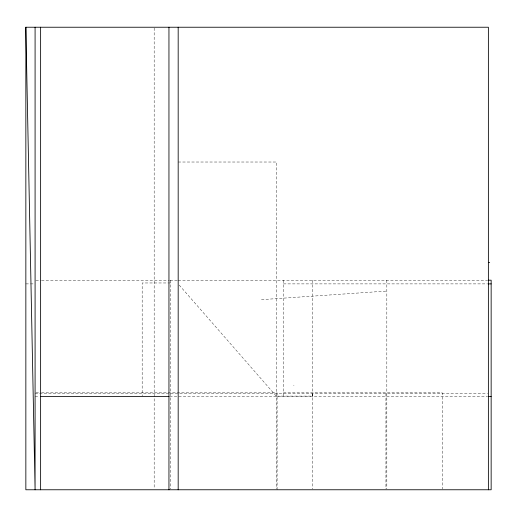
<?xml version="1.0" encoding="UTF-8"?>
<svg xmlns="http://www.w3.org/2000/svg" width="517" height="517" viewBox="0 0 517 517"><rect width="100%" height="100%" fill="white"/><g stroke="black" fill="none" stroke-linecap="round" stroke-linejoin="round"><path stroke-width="0.39" stroke-dasharray="2.58 1.94" d="M312.611 396.52L312.611 393.754M261.453 299.66L386.826 291.052M178.178 162.021L276.601 162.021L276.601 488.959M35.886 280.195L40.707 280.195M41.515 280.195L169.337 280.195M170.138 280.195L177.409 280.195M178.178 280.195L487.576 280.195M170.436 282.967L142.175 282.967L142.175 395.828M25.85 283.891L29.695 283.891M30.464 283.891L34.316 283.891M283.426 283.891L487.576 283.891M35.886 392.83L40.727 392.83M41.534 392.83L277.093 392.83L277.093 489.767M283.426 392.83L442.222 392.83L442.222 488.959M35.085 393.754L487.583 393.754M276.601 396.1L312.611 396.1L312.559 394.536M35.085 396.52L39.118 396.52M169.718 396.52L487.583 396.52M179.237 285.1L276.601 396.52M386.826 280.195L386.826 488.959M385.947 393.754L385.947 488.959M312.611 280.195L312.611 488.959M293.895 385.171L293.895 385.592M283.426 280.195L283.426 396.52M170.436 280.195L170.436 488.959M154.176 28.041L154.176 488.959"/><path stroke-width="0.78" d="M488.378 262.591L489.683 262.5M488.378 280.195L491.15 280.195L491.15 489.767L25.85 489.767L25.85 27.233L488.378 27.233L488.378 489.767M488.378 283.891L491.15 283.891M40.623 396.52L168.949 396.52M488.378 396.52L491.15 396.52M25.85 27.233L35.085 489.767L35.085 27.233M178.178 27.233L178.178 489.767M168.949 27.233L168.949 489.767M40.623 27.233L40.623 489.767"/></g></svg>
